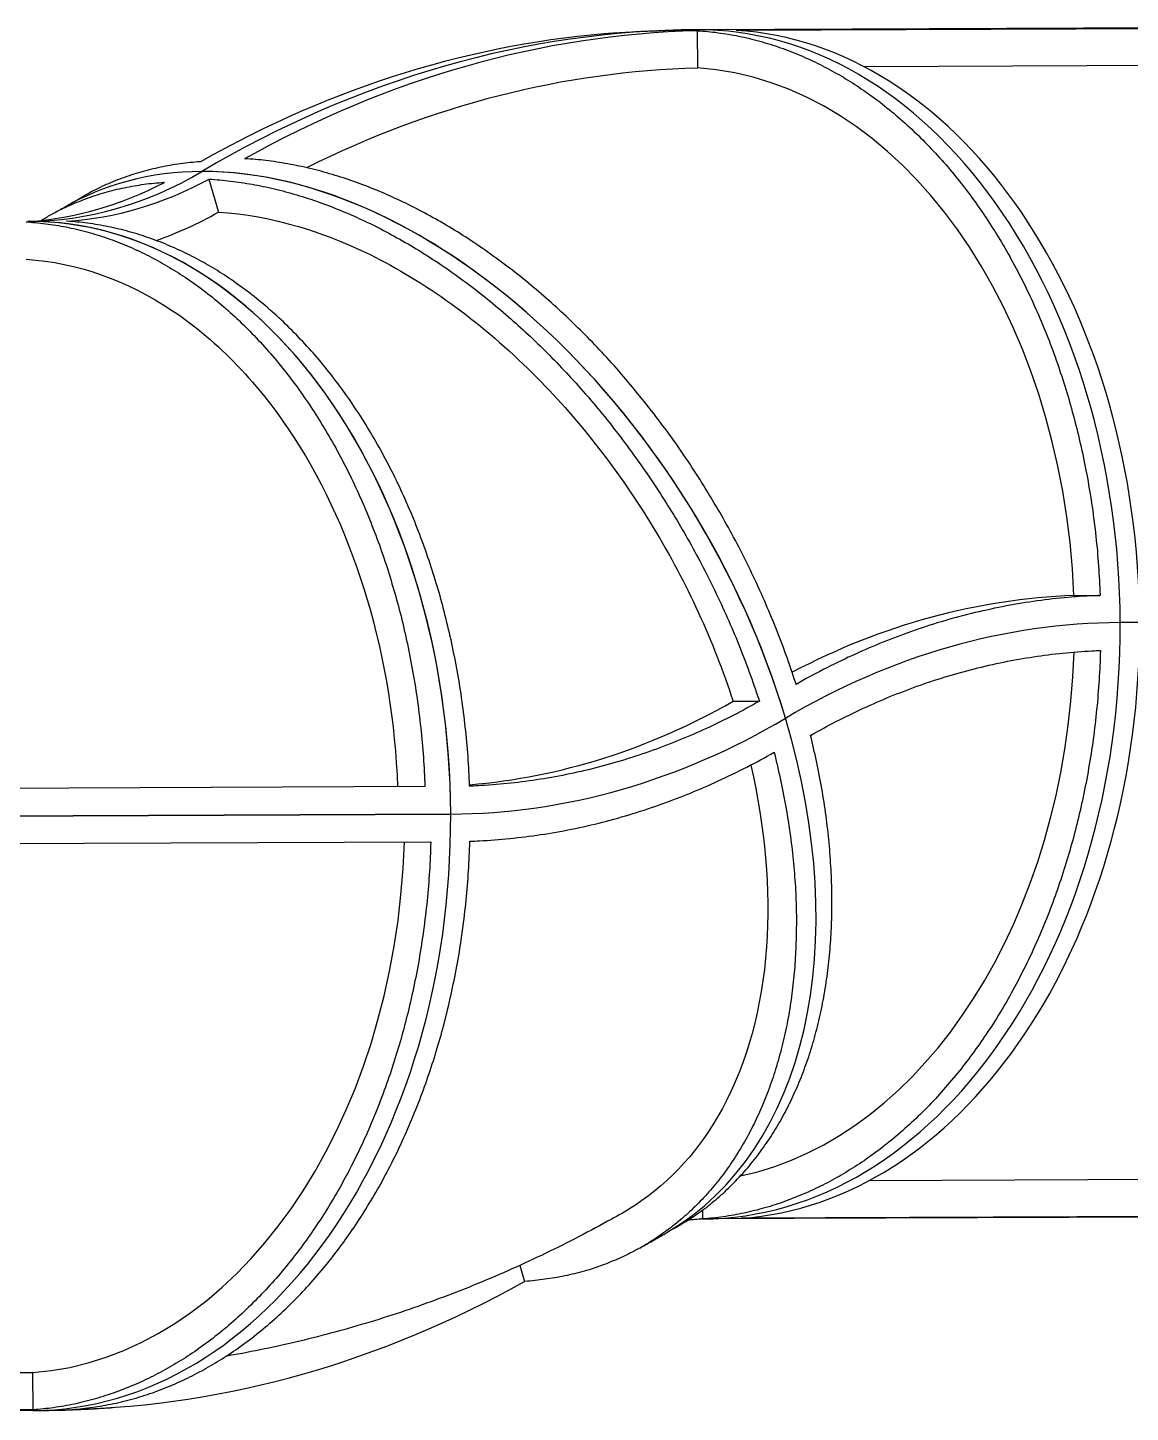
# Model space of a CAD drawing. Header units: millimetres. Extents: x -7616 to 421613, y 91067 to 341353.
# Drawn here: x 186193 to 186994, y 174991 to 175997 of the extents above; entities that cross this region are included whole.
import ezdxf

# ---------------------------------------------------------------- set-up
doc = ezdxf.new("R2010")
doc.units = ezdxf.units.MM
doc.header["$LTSCALE"] = 500
doc.header["$MEASUREMENT"] = 0
doc.linetypes.add('H0', pattern=[0.3, 0.2, -0.1])
doc.layers.add('e-plan', color=9, linetype='CONTINUOUS')

# ---------------------------------------------------------------- blocks, each defined once
blk = doc.blocks.new('A$C633402C3')
at = {"layer": 'e-plan'}
for p, q in [((113741.2, 84564), (113387.6, 84562.5)), ((113741.2, 84564), (113387.6, 84562.5)), ((113416, 84562.1), (113741.3, 84563.6)), ((113387.6, 84561.9), (113387.7, 84534.8)), ((113741.4, 84536.5), (113509.1, 84535.5)), ((113032.8, 84454), (113039.7, 84430)), ((113661.3, 84151.4), (113680.4, 84151.5)), ((114048.5, 84133.4), (113695, 84131.8)), ((114048.5, 84133.4), (113695, 84131.8)), ((113413.7, 84074.6), (113432.8, 84074.7)), ((113189.8, 84012.6), (112794.5, 84010.8)), ((113208.5, 83992.7), (112776.4, 83990.8)), ((112776.4, 83990.8), (113208.5, 83992.7)), ((112799.9, 83970.9), (113194, 83972.6)), ((113744.8, 83727.3), (113512.2, 83726.3)), ((113391.4, 83704.9), (113391.4, 83698.5)), ((113744.9, 83700), (113391.4, 83698.5)), ((113744.9, 83700), (113391.4, 83698.5)), ((113744.9, 83700.5), (113419.7, 83699.1)), ((113258.8, 83664.8), (113262.1, 83653.1)), ((112904.7, 83586.8), (112690.9, 83585.9)), ((112904.7, 83586.8), (112904.8, 83559.8)), ((112904.9, 83559.3), (112613, 83558)), ((112904.9, 83559.3), (112613, 83558))]:
    blk.add_line(p, q, dxfattribs=at)
for centre, major_axis, ratio, start_param, end_param in [((113379.3, 83230.4), (-5.9, 1331.5), 0.707107, 0.046363, 0.377678), ((113393.5, 83230.5), (5.9, -1332), 0.707107, 3.141593, 3.534292), ((113393.5, 83230.5), (5.9, -1332), 0.707107, 3.141593, 3.534292), ((113407.6, 83230.5), (-5.9, 1331.5), 0.707107, 0.015021, 0.373423), ((113389.5, 84130.5), (1.9, -432), 0.707107, 1.570796, 3.141593), ((113389.5, 84130.5), (1.9, -432), 0.707107, 1.570796, 3.141593), ((113403.6, 84130.5), (-1.9, 432), 0.707107, 4.758702, 6.236357), ((113407.5, 83250.5), (5.6, -1284.4), 0.707107, 3.157164, 3.476465), ((113375.4, 84130.2), (1.8, -405), 0.707107, 1.620199, 3.09219), ((112899.1, 84891.3), (-2.1, 468), 0.707107, 3.141593, 3.534292), ((112899.1, 84891.3), (-2.1, 468), 0.707107, 3.141593, 3.534292), ((113146.3, 84060.9), (220, -371.8), 0.653281, 2.776103, 3.141593), ((113146.3, 84060.9), (-220, 371.8), 0.653281, 5.917696, 6.283185), ((112913.2, 84891.4), (2.1, -468.5), 0.707107, 0.042706, 0.363185), ((113146.3, 84060.9), (220, -371.8), 0.653281, 1.205307, 2.776103), ((113146.3, 84060.9), (-220, 371.8), 0.653281, 4.346899, 5.917696), ((112884.9, 84891.2), (2.1, -468.5), 0.707107, 0.046363, 0.349993), ((112903, 83991.3), (-1.9, 432), 0.707107, 4.712389, 6.283185), ((112903, 83991.3), (1.9, -432), 0.707107, 1.570796, 3.141593), ((112913.3, 84871.4), (-2.1, 475.7), 0.707107, 3.379113, 3.520573), ((113679.4, 83251.7), (4, -900), 0.707107, 3.163817, 3.493133), ((113389.5, 84130.5), (1.9, -432), 0.707107, 0, 1.570796), ((113389.5, 84130.5), (1.9, -432), 0.707107, 0, 1.570796), ((113698.9, 83231.8), (4, -900), 0.707107, 3.141593, 3.534292), ((113698.9, 83231.8), (4, -900), 0.707107, 3.141593, 3.534292), ((113403.6, 84130.5), (1.9, -432), 0.707107, 0.046313, 1.523968), ((113375.4, 84130.2), (1.8, -405), 0.707107, 0.146871, 1.51878), ((113185.2, 84872.6), (-3.8, 860), 0.707107, 3.196248, 3.520573), ((113204.5, 84892.7), (-4, 900), 0.707107, 3.141593, 3.534292), ((113204.5, 84892.7), (-4, 900), 0.707107, 3.141593, 3.534292), ((113146.3, 84060.9), (220, -371.8), 0.653281, 0, 1.205307), ((113146.3, 84060.9), (-220, 371.8), 0.653281, 3.141593, 4.346899), ((112903, 83991.3), (-1.9, 432), 0.707107, 3.141593, 4.712389), ((112903, 83991.3), (1.9, -432), 0.707107, 0, 1.570796), ((112888.7, 83991.3), (-1.8, 405), 0.707107, 3.190995, 4.662986), ((113407.6, 83230.5), (-2.1, 468.5), 0.707107, 0.042706, 0.074896), ((112913.2, 84891.4), (5.9, -1331.5), 0.707107, 0.015021, 0.373423)]:
    blk.add_ellipse(centre, major_axis=major_axis, ratio=ratio, start_param=start_param, end_param=end_param, dxfattribs=at)
for points, knots in [([(113329.8, 84560.3), (113333.7, 84560.6), (113337.5, 84560.8), (113345.2, 84561.3), (113349.1, 84561.5), (113356.8, 84561.8), (113360.6, 84561.9), (113368.3, 84562.2), (113372.2, 84562.3), (113379.9, 84562.4), (113383.7, 84562.5), (113387.6, 84562.5)], [5.94855785, 5.94855785, 5.94855785, 5.94855785, 5.95783037, 5.95783037, 5.96710289, 5.96710289, 5.97637541, 5.97637541, 5.98564793, 5.98564793, 5.99492045, 5.99492045, 5.99492045, 5.99492045]), ([(113387.6, 84561.9), (113387.7, 84561.9), (113387.8, 84561.8), (113392.8, 84561.5), (113397.8, 84561.1), (113407.8, 84559.7), (113412.8, 84558.9), (113423, 84556.8), (113428, 84555.6), (113438.1, 84552.8), (113443.2, 84551.2), (113453.1, 84547.8), (113458, 84545.8), (113467.6, 84541.7), (113472.4, 84539.5), (113481.6, 84534.9), (113486.1, 84532.4), (113494.9, 84527.4), (113499.3, 84524.6), (113508.2, 84518.8), (113512.7, 84515.6), (113521.6, 84509), (113526, 84505.5), (113534.8, 84498.1), (113539.2, 84494.2), (113547.8, 84486.2), (113552, 84482), (113560.2, 84473.4), (113564.3, 84469), (113572.1, 84460), (113575.9, 84455.4), (113583.1, 84446.1), (113586.7, 84441.4), (113593.4, 84432), (113596.7, 84427.1), (113603.4, 84416.8), (113606.6, 84411.5), (113613.1, 84400.6), (113616.3, 84394.9), (113622.4, 84383.3), (113625.4, 84377.4), (113631.2, 84365.3), (113633.9, 84359.2), (113639.2, 84346.8), (113641.8, 84340.6), (113646.6, 84328), (113648.8, 84321.7), (113653, 84309.2), (113655, 84302.9), (113658.7, 84290.6), (113660.4, 84284.3), (113663.8, 84271.3), (113665.4, 84264.6), (113668.4, 84251), (113669.8, 84244), (113672.4, 84230), (113673.6, 84222.9), (113675.6, 84208.7), (113676.5, 84201.5), (113678.1, 84187.2), (113678.7, 84180.1), (113679.7, 84165.9), (113680.1, 84158.9), (113680.4, 84151.8), (113680.4, 84151.7), (113680.4, 84151.5)], [19.600922, 19.600922, 19.600922, 19.600922, 19.992056, 19.992056, 39.984112, 39.984112, 59.976168, 59.976168, 79.968224, 79.968224, 99.96028, 99.96028, 119.952336, 119.952336, 139.944393, 139.944393, 159.936449, 159.936449, 179.929657, 179.929657, 199.922865, 199.922865, 219.916072, 219.916072, 239.90928, 239.90928, 259.902488, 259.902488, 279.895696, 279.895696, 299.888904, 299.888904, 319.882112, 319.882112, 339.877344, 339.877344, 359.872577, 359.872577, 379.867809, 379.867809, 399.863041, 399.863041, 419.858274, 419.858274, 439.853506, 439.853506, 459.848738, 459.848738, 479.843971, 479.843971, 499.842497, 499.842497, 519.841023, 519.841023, 539.839549, 539.839549, 559.838075, 559.838075, 579.836601, 579.836601, 599.835127, 599.835127, 619.833653, 619.833653, 620.231169, 620.231169, 620.231169, 620.231169]), ([(113026.7, 84466.6), (113026.6, 84466.6), (113026.5, 84466.6), (113021.6, 84466.2), (113016.8, 84465.8), (113007.1, 84464.4), (113002.3, 84463.6), (112992.8, 84461.6), (112988, 84460.5), (112978.7, 84457.8), (112974.2, 84456.3), (112965.2, 84453), (112960.8, 84451.2), (112952.3, 84447.3), (112948.2, 84445.3), (112943.6, 84442.7), (112943, 84442.4), (112942.4, 84442)], [19.600922, 19.600922, 19.600922, 19.600922, 19.992056, 19.992056, 39.984112, 39.984112, 59.976168, 59.976168, 79.968224, 79.968224, 99.96028, 99.96028, 119.952336, 119.952336, 139.944393, 139.944393, 143.117859, 143.117859, 143.117859, 143.117859]), ([(113459.4, 84086.9), (113459.3, 84087.5), (113459.1, 84088), (113456.8, 84095), (113454.6, 84101.5), (113449.9, 84114.7), (113447.4, 84121.3), (113442.1, 84134.6), (113439.3, 84141.2), (113433.5, 84154.4), (113430.5, 84161), (113424.3, 84174), (113421.1, 84180.4), (113414.5, 84193.1), (113411.1, 84199.3), (113404.4, 84211.4), (113400.9, 84217.2), (113394, 84228.7), (113390.4, 84234.4), (113382.9, 84246.1), (113379, 84251.9), (113371, 84263.5), (113366.8, 84269.4), (113358.2, 84280.8), (113353.9, 84286.5), (113344.9, 84297.7), (113340.4, 84303.2), (113331.2, 84314), (113326.6, 84319.2), (113317.3, 84329.4), (113312.6, 84334.3), (113303.3, 84343.8), (113298.6, 84348.4), (113289.4, 84357.1), (113284.7, 84361.4), (113275, 84370), (113270, 84374.3), (113259.8, 84382.7), (113254.6, 84386.8), (113244.1, 84394.8), (113238.8, 84398.6), (113228.1, 84406.1), (113222.7, 84409.7), (113212, 84416.5), (113206.6, 84419.8), (113196, 84425.9), (113190.7, 84428.8), (113180.2, 84434.3), (113175.1, 84436.8), (113165, 84441.5), (113159.9, 84443.8), (113149.4, 84448.1), (113144.1, 84450.1), (113133.3, 84454), (113127.9, 84455.7), (113117.1, 84459), (113111.6, 84460.4), (113100.8, 84463), (113095.4, 84464.1), (113084.7, 84466.1), (113079.4, 84466.8), (113069.1, 84468.1), (113064, 84468.5), (113058.9, 84468.8), (113058.8, 84468.8), (113058.7, 84468.8)], [1937.634468, 1937.634468, 1937.634468, 1937.634468, 1939.366083, 1939.366083, 1959.359835, 1959.359835, 1979.353587, 1979.353587, 1999.347339, 1999.347339, 2019.341091, 2019.341091, 2039.334842, 2039.334842, 2059.328594, 2059.328594, 2079.322346, 2079.322346, 2099.315647, 2099.315647, 2119.308948, 2119.308948, 2139.30225, 2139.30225, 2159.295551, 2159.295551, 2179.288852, 2179.288852, 2199.282153, 2199.282153, 2219.275454, 2219.275454, 2239.268755, 2239.268755, 2259.26178, 2259.26178, 2279.254804, 2279.254804, 2299.247828, 2299.247828, 2319.240852, 2319.240852, 2339.233876, 2339.233876, 2359.2269, 2359.2269, 2379.219924, 2379.219924, 2399.212949, 2399.212949, 2419.205815, 2419.205815, 2439.198681, 2439.198681, 2459.191548, 2459.191548, 2479.184414, 2479.184414, 2499.177281, 2499.177281, 2519.170147, 2519.170147, 2539.163014, 2539.163014, 2539.554949, 2539.554949, 2539.554949, 2539.554949]), ([(113032.8, 84454), (113032.9, 84454), (113033, 84454), (113038.1, 84453.7), (113043.2, 84453.2), (113053.6, 84452), (113058.9, 84451.2), (113069.5, 84449.3), (113074.9, 84448.2), (113085.8, 84445.6), (113091.2, 84444.2), (113102.1, 84440.9), (113107.5, 84439.2), (113118.2, 84435.3), (113123.5, 84433.3), (113134, 84429), (113139.2, 84426.7), (113149.2, 84422), (113154.4, 84419.5), (113164.8, 84414), (113170.1, 84411.1), (113180.8, 84405), (113186.1, 84401.7), (113196.9, 84394.9), (113202.3, 84391.3), (113213, 84383.8), (113218.3, 84379.9), (113228.8, 84372), (113233.9, 84367.9), (113244.1, 84359.5), (113249.1, 84355.2), (113258.8, 84346.6), (113263.6, 84342.3), (113272.8, 84333.5), (113277.4, 84329), (113286.7, 84319.5), (113291.4, 84314.6), (113300.7, 84304.4), (113305.4, 84299.1), (113314.6, 84288.4), (113319.1, 84282.9), (113328, 84271.7), (113332.4, 84266), (113340.9, 84254.5), (113345.1, 84248.7), (113353.2, 84237.1), (113357.1, 84231.2), (113364.6, 84219.6), (113368.2, 84213.8), (113375.1, 84202.4), (113378.5, 84196.5), (113385.3, 84184.4), (113388.6, 84178.2), (113395.2, 84165.6), (113398.4, 84159.2), (113404.6, 84146.2), (113407.6, 84139.6), (113413.4, 84126.4), (113416.2, 84119.8), (113421.5, 84106.5), (113424, 84099.9), (113428.6, 84087), (113430.8, 84080.8), (113432.8, 84074.7)], [1299.178871, 1299.178871, 1299.178871, 1299.178871, 1299.570367, 1299.570367, 1319.562793, 1319.562793, 1339.555219, 1339.555219, 1359.547646, 1359.547646, 1379.540072, 1379.540072, 1399.532498, 1399.532498, 1419.524925, 1419.524925, 1439.517351, 1439.517351, 1459.510962, 1459.510962, 1479.504572, 1479.504572, 1499.498183, 1499.498183, 1519.491793, 1519.491793, 1539.485404, 1539.485404, 1559.479014, 1559.479014, 1579.472624, 1579.472624, 1599.466235, 1599.466235, 1619.46043, 1619.46043, 1639.454626, 1639.454626, 1659.448821, 1659.448821, 1679.443017, 1679.443017, 1699.437212, 1699.437212, 1719.431407, 1719.431407, 1739.425603, 1739.425603, 1759.419798, 1759.419798, 1779.413865, 1779.413865, 1799.407931, 1799.407931, 1819.401998, 1819.401998, 1839.396065, 1839.396065, 1859.390131, 1859.390131, 1879.384198, 1879.384198, 1898.445264, 1898.445264, 1898.445264, 1898.445264]), ([(112911.1, 84424.1), (112913.4, 84425.5), (112915.7, 84426.9), (112922, 84430.4), (112926.1, 84432.4), (112934.6, 84436.3), (112939, 84438.1), (112947.9, 84441.4), (112952.5, 84442.9), (112961.8, 84445.6), (112966.5, 84446.8), (112976.1, 84448.7), (112980.9, 84449.6), (112990.5, 84450.9), (112995.4, 84451.3), (113000.3, 84451.7), (113000.4, 84451.7), (113000.5, 84451.7)], [1127.88364, 1127.88364, 1127.88364, 1127.88364, 1139.821779, 1139.821779, 1159.810617, 1159.810617, 1179.799456, 1179.799456, 1199.788294, 1199.788294, 1219.777133, 1219.777133, 1239.765971, 1239.765971, 1259.75481, 1259.75481, 1260.142728, 1260.142728, 1260.142728, 1260.142728]), ([(112926.3, 84432.7), (112925.9, 84432.5), (112925.6, 84432.3), (112924.9, 84431.9), (112924.6, 84431.7), (112923.9, 84431.3), (112923.6, 84431.1), (112922.9, 84430.8), (112922.6, 84430.6), (112922, 84430.3), (112921.7, 84430.1), (112921.4, 84430)], [2.46062872, 2.46062872, 2.46062872, 2.46062872, 2.46876778, 2.46876778, 2.47690684, 2.47690684, 2.4850459, 2.4850459, 2.49318497, 2.49318497, 2.50132403, 2.50132403, 2.50132403, 2.50132403]), ([(112926.3, 84432.7), (112927.3, 84433.3), (112928.4, 84433.9), (112930.6, 84435.2), (112931.6, 84435.8), (112933.8, 84437.1), (112934.8, 84437.7), (112937, 84438.9), (112938.1, 84439.6), (112940.2, 84440.8), (112941.3, 84441.4), (112942.4, 84442)], [5.60222137, 5.60222137, 5.60222137, 5.60222137, 5.60528579, 5.60528579, 5.60835021, 5.60835021, 5.61141463, 5.61141463, 5.61447904, 5.61447904, 5.61754346, 5.61754346, 5.61754346, 5.61754346]), ([(112900, 84422.9), (112900.4, 84422.9), (112900.8, 84422.9), (112906.1, 84422.5), (112911, 84422), (112920.9, 84420.7), (112925.9, 84419.9), (112935.8, 84417.8), (112940.9, 84416.6), (112950.8, 84413.8), (112955.8, 84412.2), (112965.6, 84408.7), (112970.4, 84406.8), (112979.9, 84402.7), (112984.6, 84400.5), (112993.7, 84395.9), (112998.1, 84393.4), (113006.8, 84388.3), (113011.1, 84385.6), (113019.9, 84379.7), (113024.3, 84376.6), (113033.1, 84370), (113037.5, 84366.4), (113046.2, 84359.1), (113050.5, 84355.2), (113058.9, 84347.2), (113063.1, 84343), (113071.2, 84334.4), (113075.2, 84330), (113082.9, 84321), (113086.6, 84316.4), (113093.8, 84307.1), (113097.3, 84302.4), (113103.9, 84293), (113107.2, 84288), (113113.8, 84277.8), (113117, 84272.5), (113123.4, 84261.5), (113126.5, 84255.9), (113132.6, 84244.3), (113135.5, 84238.4), (113141.2, 84226.3), (113143.9, 84220.2), (113149.2, 84207.8), (113151.6, 84201.5), (113156.4, 84189), (113158.6, 84182.7), (113162.8, 84170.2), (113164.7, 84163.9), (113168.3, 84151.6), (113170.1, 84145.3), (113173.4, 84132.3), (113175, 84125.6), (113177.9, 84112), (113179.3, 84105.1), (113181.8, 84091), (113183, 84084), (113185, 84069.7), (113185.9, 84062.6), (113187.5, 84048.2), (113188.1, 84041.1), (113189.1, 84026.9), (113189.5, 84019.9), (113189.8, 84012.9), (113189.8, 84012.7), (113189.8, 84012.6)], [1937.634468, 1937.634468, 1937.634468, 1937.634468, 1939.366083, 1939.366083, 1959.359835, 1959.359835, 1979.353587, 1979.353587, 1999.347339, 1999.347339, 2019.341091, 2019.341091, 2039.334842, 2039.334842, 2059.328594, 2059.328594, 2079.322346, 2079.322346, 2099.315647, 2099.315647, 2119.308948, 2119.308948, 2139.30225, 2139.30225, 2159.295551, 2159.295551, 2179.288852, 2179.288852, 2199.282153, 2199.282153, 2219.275454, 2219.275454, 2239.268755, 2239.268755, 2259.26178, 2259.26178, 2279.254804, 2279.254804, 2299.247828, 2299.247828, 2319.240852, 2319.240852, 2339.233876, 2339.233876, 2359.2269, 2359.2269, 2379.219924, 2379.219924, 2399.212949, 2399.212949, 2419.205815, 2419.205815, 2439.198681, 2439.198681, 2459.191548, 2459.191548, 2479.184414, 2479.184414, 2499.177281, 2499.177281, 2519.170147, 2519.170147, 2539.163014, 2539.163014, 2539.554949, 2539.554949, 2539.554949, 2539.554949]), ([(112902.3, 84423.4), (112902.3, 84423.4), (112902.2, 84423.3), (112902, 84423.3), (112901.9, 84423.3), (112901.8, 84423.3), (112901.7, 84423.3), (112901.5, 84423.3), (112901.4, 84423.3), (112901.3, 84423.3), (112901.2, 84423.3), (112901.1, 84423.3)], [2.8069652, 2.8069652, 2.8069652, 2.8069652, 2.81623772, 2.81623772, 2.82551024, 2.82551024, 2.83478276, 2.83478276, 2.84405528, 2.84405528, 2.8533278, 2.8533278, 2.8533278, 2.8533278]), ([(113222.2, 84012.9), (113222.2, 84013.1), (113222.2, 84013.2), (113221.9, 84020.3), (113221.6, 84027.3), (113220.5, 84041.5), (113219.9, 84048.6), (113218.3, 84062.9), (113217.4, 84070.1), (113215.4, 84084.4), (113214.2, 84091.4), (113211.6, 84105.5), (113210.2, 84112.4), (113207.2, 84126), (113205.6, 84132.7), (113202.3, 84145.7), (113200.5, 84152.1), (113196.8, 84164.4), (113194.9, 84170.6), (113190.6, 84183.1), (113188.4, 84189.4), (113183.6, 84202), (113181.1, 84208.3), (113175.7, 84220.7), (113173, 84226.8), (113167.2, 84238.9), (113164.2, 84244.8), (113158.1, 84256.4), (113154.9, 84262), (113148.4, 84273), (113145.2, 84278.3), (113138.5, 84288.5), (113135.2, 84293.5), (113128.5, 84302.9), (113124.9, 84307.6), (113117.7, 84316.9), (113113.9, 84321.5), (113106.1, 84330.5), (113102, 84334.9), (113093.8, 84343.5), (113089.6, 84347.7), (113081, 84355.7), (113076.6, 84359.6), (113067.8, 84367), (113063.4, 84370.5), (113054.4, 84377.2), (113050, 84380.3), (113041.1, 84386.2), (113036.7, 84388.9), (113027.9, 84394), (113023.4, 84396.4), (113014.2, 84401.1), (113009.4, 84403.3), (112999.8, 84407.4), (112994.9, 84409.3), (112985, 84412.8), (112979.9, 84414.4), (112969.8, 84417.2), (112964.8, 84418.4), (112954.7, 84420.4), (112949.6, 84421.3), (112939.6, 84422.6), (112934.6, 84423.1), (112929.6, 84423.4), (112929.5, 84423.4), (112929.4, 84423.4)], [659.433236, 659.433236, 659.433236, 659.433236, 659.833006, 659.833006, 679.833833, 679.833833, 699.834661, 699.834661, 719.835488, 719.835488, 739.836316, 739.836316, 759.837143, 759.837143, 779.83797, 779.83797, 799.838798, 799.838798, 819.840569, 819.840569, 839.842341, 839.842341, 859.844113, 859.844113, 879.845884, 879.845884, 899.847656, 899.847656, 919.849428, 919.849428, 939.851199, 939.851199, 959.852971, 959.852971, 979.850467, 979.850467, 999.847963, 999.847963, 1019.845459, 1019.845459, 1039.842956, 1039.842956, 1059.840452, 1059.840452, 1079.837948, 1079.837948, 1099.835444, 1099.835444, 1119.832941, 1119.832941, 1139.821779, 1139.821779, 1159.810617, 1159.810617, 1179.799456, 1179.799456, 1199.788294, 1199.788294, 1219.777133, 1219.777133, 1239.765971, 1239.765971, 1259.75481, 1259.75481, 1260.142728, 1260.142728, 1260.142728, 1260.142728]), ([(113039.7, 84430), (113077.6, 84427.7), (113117.6, 84416), (113197, 84374.7), (113235.7, 84345.6), (113302.9, 84277.7), (113331.4, 84240.9), (113380, 84160.8), (113399.6, 84118), (113413.7, 84074.6)], [0, 0, 0, 0, 158.280577, 158.280577, 316.435729, 316.435729, 457.038505, 457.038505, 597.721347, 597.721347, 597.721347, 597.721347]), ([(112900.1, 84395.8), (112936.9, 84393.4), (112972.9, 84380.7), (113039.7, 84336.1), (113069.7, 84304.8), (113117, 84231.6), (113135, 84191.8), (113160.6, 84105.4), (113168.1, 84059.3), (113169.9, 84012.5)], [0, 0, 0, 0, 158.176485, 158.176485, 316.376998, 316.376998, 457.078153, 457.078153, 597.79081, 597.79081, 597.79081, 597.79081]), ([(113680.4, 84151.5), (113678.1, 84151.4), (113675.7, 84151.3), (113666.1, 84150.9), (113658.8, 84150.3), (113644, 84148.8), (113636.5, 84147.9), (113621.5, 84145.6), (113614, 84144.3), (113599, 84141.2), (113591.5, 84139.5), (113576.6, 84135.8), (113569.3, 84133.7), (113554.8, 84129.3), (113547.6, 84126.9), (113533.7, 84121.9), (113526.8, 84119.2), (113513.5, 84113.8), (113506.8, 84110.9), (113493.1, 84104.6), (113486.2, 84101.2), (113472.6, 84094.2), (113466, 84090.7), (113459.4, 84086.9)], [2681.442049, 2681.442049, 2681.442049, 2681.442049, 2691.128265, 2691.128265, 2720.516374, 2720.516374, 2749.904482, 2749.904482, 2779.292591, 2779.292591, 2808.6807, 2808.6807, 2838.068808, 2838.068808, 2867.456917, 2867.456917, 2896.845025, 2896.845025, 2926.186519, 2926.186519, 2955.528013, 2955.528013, 2983.262937, 2983.262937, 2983.262937, 2983.262937]), ([(113680.6, 84111.5), (113680.6, 84111.4), (113680.6, 84111.3), (113680.4, 84104.2), (113680.1, 84097.2), (113679.1, 84083), (113678.6, 84075.8), (113677.1, 84061.5), (113676.3, 84054.3), (113674.4, 84040.1), (113673.3, 84033), (113670.8, 84018.9), (113669.5, 84012), (113666.6, 83998.3), (113665.1, 83991.6), (113661.8, 83978.6), (113660.1, 83972.2), (113656.5, 83959.9), (113654.6, 83953.6), (113650.5, 83941.1), (113648.3, 83934.7), (113643.6, 83922.1), (113641.1, 83915.9), (113635.9, 83903.4), (113633.2, 83897.3), (113627.6, 83885.1), (113624.6, 83879.2), (113618.6, 83867.5), (113615.5, 83861.9), (113609.1, 83850.8), (113605.9, 83845.5), (113599.3, 83835.2), (113596, 83830.3), (113589.4, 83820.8), (113585.9, 83816.1), (113578.7, 83806.7), (113574.9, 83802.1), (113567.2, 83793), (113563.2, 83788.5), (113555.1, 83779.8), (113550.9, 83775.6), (113542.4, 83767.5), (113538, 83763.6), (113529.3, 83756.2), (113524.9, 83752.6), (113516, 83745.9), (113511.6, 83742.7), (113502.7, 83736.7), (113498.3, 83734), (113489.6, 83728.8), (113485.2, 83726.3), (113476, 83721.6), (113471.2, 83719.4), (113461.6, 83715.2), (113456.7, 83713.2), (113446.8, 83709.6), (113441.8, 83708), (113431.8, 83705.1), (113426.7, 83703.9), (113416.6, 83701.7), (113411.6, 83700.8), (113401.5, 83699.4), (113396.6, 83698.9), (113391.6, 83698.5), (113391.5, 83698.5), (113391.4, 83698.5)], [659.433236, 659.433236, 659.433236, 659.433236, 659.833006, 659.833006, 679.833833, 679.833833, 699.834661, 699.834661, 719.835488, 719.835488, 739.836316, 739.836316, 759.837143, 759.837143, 779.83797, 779.83797, 799.838798, 799.838798, 819.840569, 819.840569, 839.842341, 839.842341, 859.844113, 859.844113, 879.845884, 879.845884, 899.847656, 899.847656, 919.849428, 919.849428, 939.851199, 939.851199, 959.852971, 959.852971, 979.850467, 979.850467, 999.847963, 999.847963, 1019.845459, 1019.845459, 1039.842956, 1039.842956, 1059.840452, 1059.840452, 1079.837948, 1079.837948, 1099.835444, 1099.835444, 1119.832941, 1119.832941, 1139.821779, 1139.821779, 1159.810617, 1159.810617, 1179.799456, 1179.799456, 1199.788294, 1199.788294, 1219.777133, 1219.777133, 1239.765971, 1239.765971, 1259.75481, 1259.75481, 1260.142728, 1260.142728, 1260.142728, 1260.142728]), ([(113470, 84049.8), (113476.1, 84053.3), (113482.3, 84056.7), (113495.1, 84063.3), (113501.7, 84066.5), (113514.9, 84072.6), (113521.3, 84075.4), (113534.1, 84080.6), (113540.6, 84083.1), (113554, 84087.9), (113560.9, 84090.2), (113574.7, 84094.4), (113581.8, 84096.4), (113596, 84100), (113603.2, 84101.7), (113617.6, 84104.6), (113624.8, 84105.9), (113639.1, 84108), (113646.3, 84108.9), (113660.5, 84110.4), (113667.5, 84110.9), (113676.5, 84111.4), (113678.5, 84111.5), (113680.6, 84111.5)], [2236.218017, 2236.218017, 2236.218017, 2236.218017, 2262.137674, 2262.137674, 2290.233966, 2290.233966, 2318.330258, 2318.330258, 2346.473322, 2346.473322, 2374.616386, 2374.616386, 2402.75945, 2402.75945, 2430.902515, 2430.902515, 2459.045579, 2459.045579, 2487.188643, 2487.188643, 2515.331707, 2515.331707, 2523.784719, 2523.784719, 2523.784719, 2523.784719]), ([(113432.8, 84074.7), (113426.6, 84071.2), (113420.4, 84067.8), (113407.6, 84061.2), (113401, 84058), (113387.9, 84051.9), (113381.4, 84049.1), (113368.7, 84043.9), (113362.2, 84041.4), (113348.8, 84036.6), (113341.9, 84034.3), (113328, 84030), (113321, 84028.1), (113306.8, 84024.4), (113299.6, 84022.8), (113285.2, 84019.9), (113278, 84018.6), (113263.7, 84016.4), (113256.5, 84015.5), (113242.3, 84014.1), (113235.3, 84013.6), (113226.3, 84013.1), (113224.3, 84013), (113222.2, 84012.9)], [2236.218017, 2236.218017, 2236.218017, 2236.218017, 2262.137674, 2262.137674, 2290.233966, 2290.233966, 2318.330258, 2318.330258, 2346.473322, 2346.473322, 2374.616386, 2374.616386, 2402.75945, 2402.75945, 2430.902515, 2430.902515, 2459.045579, 2459.045579, 2487.188643, 2487.188643, 2515.331707, 2515.331707, 2523.784719, 2523.784719, 2523.784719, 2523.784719]), ([(113369.8, 83691.1), (113370.1, 83691.3), (113370.3, 83691.4), (113374.6, 83693.8), (113378.5, 83696.1), (113385.8, 83700.9), (113389.5, 83703.4), (113396.8, 83708.9), (113400.4, 83711.9), (113407.5, 83718.1), (113411, 83721.4), (113417.8, 83728.4), (113421.1, 83732), (113427.5, 83739.5), (113430.6, 83743.4), (113436.5, 83751.5), (113439.4, 83755.6), (113444.7, 83764), (113447.3, 83768.3), (113452, 83777), (113454.3, 83781.4), (113458.4, 83790.2), (113460.5, 83794.8), (113464.3, 83804.3), (113466.2, 83809.3), (113469.7, 83819.5), (113471.3, 83824.8), (113474.3, 83835.6), (113475.7, 83841.1), (113478.2, 83852.3), (113479.3, 83858), (113481.3, 83869.6), (113482.1, 83875.4), (113483.5, 83887.1), (113484, 83893), (113484.9, 83904.6), (113485.2, 83910.4), (113485.5, 83921.9), (113485.6, 83927.8), (113485.4, 83939.9), (113485.2, 83946.1), (113484.5, 83958.8), (113484.1, 83965.2), (113482.8, 83978.2), (113482.1, 83984.8), (113480.3, 83998), (113479.3, 84004.7), (113476.9, 84018), (113475.7, 84024.6), (113472.9, 84037.5), (113471.5, 84043.7), (113470, 84049.8)], [1418.101489, 1418.101489, 1418.101489, 1418.101489, 1419.524925, 1419.524925, 1439.517351, 1439.517351, 1459.510962, 1459.510962, 1479.504572, 1479.504572, 1499.498183, 1499.498183, 1519.491793, 1519.491793, 1539.485404, 1539.485404, 1559.479014, 1559.479014, 1579.472624, 1579.472624, 1599.466235, 1599.466235, 1619.46043, 1619.46043, 1639.454626, 1639.454626, 1659.448821, 1659.448821, 1679.443017, 1679.443017, 1699.437212, 1699.437212, 1719.431407, 1719.431407, 1739.425603, 1739.425603, 1759.419798, 1759.419798, 1779.413865, 1779.413865, 1799.407931, 1799.407931, 1819.401998, 1819.401998, 1839.396065, 1839.396065, 1859.390131, 1859.390131, 1879.384198, 1879.384198, 1898.445264, 1898.445264, 1898.445264, 1898.445264]), ([(113222.4, 83972.9), (113224.7, 83973), (113227.1, 83973.1), (113236.7, 83973.6), (113244, 83974.2), (113258.8, 83975.7), (113266.3, 83976.6), (113281.3, 83978.9), (113288.8, 83980.2), (113303.9, 83983.2), (113311.4, 83984.9), (113326.2, 83988.7), (113333.6, 83990.8), (113348.1, 83995.2), (113355.2, 83997.6), (113369.2, 84002.6), (113376, 84005.2), (113389.3, 84010.7), (113396.1, 84013.6), (113409.8, 84019.9), (113416.7, 84023.3), (113430.3, 84030.2), (113436.9, 84033.8), (113443.5, 84037.6)], [2681.442049, 2681.442049, 2681.442049, 2681.442049, 2691.128265, 2691.128265, 2720.516374, 2720.516374, 2749.904482, 2749.904482, 2779.292591, 2779.292591, 2808.6807, 2808.6807, 2838.068808, 2838.068808, 2867.456917, 2867.456917, 2896.845025, 2896.845025, 2926.186519, 2926.186519, 2955.528013, 2955.528013, 2983.262937, 2983.262937, 2983.262937, 2983.262937]), ([(113443.5, 84037.6), (113443.6, 84037), (113443.8, 84036.4), (113445.5, 84029.5), (113447, 84022.9), (113449.8, 84009.8), (113451.1, 84003.2), (113453.4, 83989.9), (113454.4, 83983.2), (113456.2, 83970), (113457, 83963.4), (113458.2, 83950.4), (113458.7, 83943.9), (113459.4, 83931.3), (113459.6, 83925.1), (113459.7, 83913), (113459.6, 83907), (113459.3, 83895.6), (113459, 83889.8), (113458.2, 83878.1), (113457.6, 83872.3), (113456.2, 83860.6), (113455.4, 83854.8), (113453.5, 83843.2), (113452.3, 83837.5), (113449.8, 83826.3), (113448.5, 83820.8), (113445.4, 83810), (113443.8, 83804.7), (113440.3, 83794.5), (113438.5, 83789.5), (113434.6, 83780), (113432.6, 83775.4), (113428.4, 83766.6), (113426.2, 83762.2), (113421.4, 83753.5), (113418.9, 83749.2), (113413.5, 83740.8), (113410.7, 83736.6), (113404.8, 83728.6), (113401.7, 83724.7), (113395.3, 83717.2), (113392, 83713.5), (113385.2, 83706.6), (113381.7, 83703.3), (113374.6, 83697.1), (113370.9, 83694.1), (113363.6, 83688.6), (113360, 83686), (113352.6, 83681.3), (113348.8, 83679), (113340.8, 83674.6), (113336.7, 83672.5), (113328.1, 83668.6), (113323.7, 83666.8), (113314.8, 83663.4), (113310.2, 83661.9), (113300.8, 83659.3), (113296.1, 83658.1), (113286.6, 83656.1), (113281.7, 83655.3), (113272.1, 83654), (113267.2, 83653.5), (113262.3, 83653.1), (113262.2, 83653.1), (113262.1, 83653.1)], [1937.634468, 1937.634468, 1937.634468, 1937.634468, 1939.366083, 1939.366083, 1959.359835, 1959.359835, 1979.353587, 1979.353587, 1999.347339, 1999.347339, 2019.341091, 2019.341091, 2039.334842, 2039.334842, 2059.328594, 2059.328594, 2079.322346, 2079.322346, 2099.315647, 2099.315647, 2119.308948, 2119.308948, 2139.30225, 2139.30225, 2159.295551, 2159.295551, 2179.288852, 2179.288852, 2199.282153, 2199.282153, 2219.275454, 2219.275454, 2239.268755, 2239.268755, 2259.26178, 2259.26178, 2279.254804, 2279.254804, 2299.247828, 2299.247828, 2319.240852, 2319.240852, 2339.233876, 2339.233876, 2359.2269, 2359.2269, 2379.219924, 2379.219924, 2399.212949, 2399.212949, 2419.205815, 2419.205815, 2439.198681, 2439.198681, 2459.191548, 2459.191548, 2479.184414, 2479.184414, 2499.177281, 2499.177281, 2519.170147, 2519.170147, 2539.163014, 2539.163014, 2539.554949, 2539.554949, 2539.554949, 2539.554949]), ([(113426.5, 84028.3), (113437, 83982.6), (113440.9, 83937.9), (113434.8, 83851.9), (113423.9, 83812), (113389.9, 83749.3), (113368.5, 83725.5), (113339.6, 83706.6), (113336.5, 83704.7), (113333.3, 83702.8)], [9.902938, 9.902938, 9.902938, 9.902938, 158.176485, 158.176485, 316.376998, 316.376998, 457.078153, 457.078153, 473.93388, 473.93388, 473.93388, 473.93388]), ([(113194, 83972.6), (113194, 83972.5), (113194, 83972.3), (113193.8, 83965.3), (113193.5, 83958.2), (113192.6, 83944.1), (113192, 83936.9), (113190.6, 83922.6), (113189.7, 83915.4), (113187.8, 83901.2), (113186.7, 83894.1), (113184.2, 83880), (113182.9, 83873.1), (113180, 83859.5), (113178.5, 83852.8), (113175.2, 83839.7), (113173.5, 83833.4), (113169.9, 83821), (113168, 83814.8), (113163.9, 83802.2), (113161.7, 83795.9), (113157, 83783.3), (113154.6, 83777), (113149.4, 83764.6), (113146.7, 83758.4), (113141, 83746.3), (113138.1, 83740.4), (113132, 83728.7), (113128.9, 83723.1), (113122.5, 83712), (113119.3, 83706.7), (113112.7, 83696.4), (113109.4, 83691.5), (113102.8, 83682), (113099.3, 83677.3), (113092.1, 83667.9), (113088.4, 83663.3), (113080.7, 83654.2), (113076.7, 83649.8), (113068.5, 83641.1), (113064.3, 83636.9), (113055.8, 83628.8), (113051.5, 83624.9), (113042.7, 83617.4), (113038.3, 83613.8), (113029.4, 83607.1), (113025, 83603.9), (113016.2, 83598), (113011.8, 83595.2), (113003.1, 83590.1), (112998.6, 83587.6), (112989.4, 83582.9), (112984.7, 83580.6), (112975, 83576.4), (112970.2, 83574.5), (112960.2, 83570.9), (112955.2, 83569.3), (112945.2, 83566.4), (112940.1, 83565.1), (112930, 83563), (112924.9, 83562.1), (112914.9, 83560.7), (112910, 83560.2), (112905, 83559.8), (112904.9, 83559.8), (112904.8, 83559.8)], [19.600922, 19.600922, 19.600922, 19.600922, 19.992056, 19.992056, 39.984112, 39.984112, 59.976168, 59.976168, 79.968224, 79.968224, 99.96028, 99.96028, 119.952336, 119.952336, 139.944393, 139.944393, 159.936449, 159.936449, 179.929657, 179.929657, 199.922865, 199.922865, 219.916072, 219.916072, 239.90928, 239.90928, 259.902488, 259.902488, 279.895696, 279.895696, 299.888904, 299.888904, 319.882112, 319.882112, 339.877344, 339.877344, 359.872577, 359.872577, 379.867809, 379.867809, 399.863041, 399.863041, 419.858274, 419.858274, 439.853506, 439.853506, 459.848738, 459.848738, 479.843971, 479.843971, 499.842497, 499.842497, 519.841023, 519.841023, 539.839549, 539.839549, 559.838075, 559.838075, 579.836601, 579.836601, 599.835127, 599.835127, 619.833653, 619.833653, 620.231169, 620.231169, 620.231169, 620.231169]), ([(112933.2, 83560.1), (112933.3, 83560.1), (112933.4, 83560.1), (112938.4, 83560.4), (112943.4, 83561), (112953.4, 83562.4), (112958.4, 83563.3), (112968.5, 83565.4), (112973.6, 83566.7), (112983.7, 83569.5), (112988.7, 83571.2), (112998.6, 83574.7), (113003.5, 83576.7), (113013.1, 83580.9), (113017.8, 83583.1), (113027, 83587.9), (113031.5, 83590.4), (113040.2, 83595.5), (113044.6, 83598.3), (113053.4, 83604.2), (113057.8, 83607.4), (113066.7, 83614.1), (113071.1, 83617.7), (113079.9, 83625.1), (113084.2, 83629), (113092.7, 83637.1), (113096.9, 83641.4), (113105.1, 83650), (113109, 83654.5), (113116.8, 83663.6), (113120.5, 83668.2), (113127.7, 83677.6), (113131.2, 83682.3), (113137.8, 83691.7), (113141.1, 83696.7), (113147.7, 83707), (113150.9, 83712.3), (113157.3, 83723.3), (113160.4, 83729), (113166.4, 83740.6), (113169.4, 83746.6), (113175, 83758.7), (113177.8, 83764.9), (113182.9, 83777.3), (113185.4, 83783.6), (113190.1, 83796.2), (113192.3, 83802.5), (113196.4, 83815.1), (113198.3, 83821.3), (113201.9, 83833.6), (113203.6, 83840), (113206.9, 83853.1), (113208.4, 83859.8), (113211.3, 83873.4), (113212.6, 83880.3), (113215.1, 83894.4), (113216.2, 83901.5), (113218.1, 83915.8), (113219, 83922.9), (113220.4, 83937.2), (113221, 83944.4), (113221.9, 83958.6), (113222.2, 83965.6), (113222.4, 83972.7), (113222.4, 83972.8), (113222.4, 83972.9)], [19.600922, 19.600922, 19.600922, 19.600922, 19.992056, 19.992056, 39.984112, 39.984112, 59.976168, 59.976168, 79.968224, 79.968224, 99.96028, 99.96028, 119.952336, 119.952336, 139.944393, 139.944393, 159.936449, 159.936449, 179.929657, 179.929657, 199.922865, 199.922865, 219.916072, 219.916072, 239.90928, 239.90928, 259.902488, 259.902488, 279.895696, 279.895696, 299.888904, 299.888904, 319.882112, 319.882112, 339.877344, 339.877344, 359.872577, 359.872577, 379.867809, 379.867809, 399.863041, 399.863041, 419.858274, 419.858274, 439.853506, 439.853506, 459.848738, 459.848738, 479.843971, 479.843971, 499.842497, 499.842497, 519.841023, 519.841023, 539.839549, 539.839549, 559.838075, 559.838075, 579.836601, 579.836601, 599.835127, 599.835127, 619.833653, 619.833653, 620.231169, 620.231169, 620.231169, 620.231169]), ([(113333.3, 83702.8), (113330.7, 83701.4), (113328.1, 83699.9), (113317.6, 83694.1), (113309.7, 83689.8), (113293.8, 83681.5), (113285.7, 83677.5), (113269.4, 83669.6), (113261.2, 83665.9), (113244.8, 83658.5), (113236.5, 83655), (113220, 83648.2), (113211.7, 83644.9), (113195, 83638.7), (113186.6, 83635.7), (113169.9, 83629.9), (113161.4, 83627.2), (113144.6, 83622), (113136.1, 83619.5), (113119.1, 83614.8), (113110.6, 83612.6), (113093.5, 83608.5), (113085, 83606.5), (113067.8, 83602.9), (113059.3, 83601.2), (113048.8, 83599.4), (113047, 83599), (113045.2, 83598.7)], [0, 0, 0, 0, 10.000093, 10.000093, 40.002622, 40.002622, 70.385678, 70.385678, 100.652125, 100.652125, 130.805561, 130.805561, 160.851183, 160.851183, 190.794791, 190.794791, 220.642726, 220.642726, 250.401807, 250.401807, 280.079273, 280.079273, 309.682729, 309.682729, 339.220091, 339.220091, 345.49398, 345.49398, 345.49398, 345.49398]), ([(113391.4, 83698.5), (113391.3, 83698.5), (113391.2, 83698.5), (113391.1, 83698.5), (113391, 83698.5), (113390.8, 83698.5), (113390.8, 83698.5), (113390.6, 83698.5), (113390.5, 83698.5), (113390.4, 83698.4), (113390.3, 83698.4), (113390.2, 83698.4)], [0.28826485, 0.28826485, 0.28826485, 0.28826485, 0.29753737, 0.29753737, 0.30680989, 0.30680989, 0.31608241, 0.31608241, 0.32535493, 0.32535493, 0.33462745, 0.33462745, 0.33462745, 0.33462745]), ([(113345.8, 83677.4), (113347.2, 83678.1), (113348.6, 83678.9), (113351.3, 83680.4), (113352.7, 83681.2), (113355.4, 83682.8), (113356.8, 83683.6), (113359.5, 83685.1), (113360.8, 83685.9), (113363.6, 83687.5), (113364.9, 83688.3), (113366.3, 83689.1)], [3.80317159, 3.80317159, 3.80317159, 3.80317159, 3.80704859, 3.80704859, 3.81092559, 3.81092559, 3.81480259, 3.81480259, 3.81867959, 3.81867959, 3.82255659, 3.82255659, 3.82255659, 3.82255659]), ([(113369.8, 83691.1), (113369.6, 83691), (113369.3, 83690.9), (113368.9, 83690.6), (113368.6, 83690.5), (113368.2, 83690.2), (113367.9, 83690.1), (113367.5, 83689.8), (113367.2, 83689.7), (113366.7, 83689.4), (113366.5, 83689.3), (113366.3, 83689.1)], [0.6522363, 0.6522363, 0.6522363, 0.6522363, 0.65798183, 0.65798183, 0.66372736, 0.66372736, 0.66947288, 0.66947288, 0.67521841, 0.67521841, 0.68096394, 0.68096394, 0.68096394, 0.68096394]), ([(112904.8, 83559.8), (112902.4, 83559.8), (112899.9, 83559.8), (112890, 83559.7), (112882.3, 83559.7), (112866.5, 83559.6), (112858.4, 83559.6), (112841.8, 83559.5), (112833.4, 83559.5), (112816.2, 83559.4), (112807.6, 83559.3), (112790.1, 83559.3), (112781.3, 83559.2), (112763.7, 83559.1), (112754.9, 83559.1), (112737.4, 83559), (112728.7, 83559), (112711.6, 83558.9), (112702.7, 83558.9), (112684.6, 83558.8), (112675.3, 83558.7), (112656.8, 83558.6), (112647.7, 83558.6), (112638.5, 83558.6)], [2681.442049, 2681.442049, 2681.442049, 2681.442049, 2691.128265, 2691.128265, 2720.516374, 2720.516374, 2749.904482, 2749.904482, 2779.292591, 2779.292591, 2808.6807, 2808.6807, 2838.068808, 2838.068808, 2867.456917, 2867.456917, 2896.845025, 2896.845025, 2926.186519, 2926.186519, 2955.528013, 2955.528013, 2983.262937, 2983.262937, 2983.262937, 2983.262937]), ([(112904.9, 83559.3), (112908.8, 83559.3), (112912.6, 83559.4), (112920.4, 83559.5), (112924.2, 83559.6), (112931.9, 83559.8), (112935.8, 83560), (112943.5, 83560.3), (112947.3, 83560.5), (112955, 83561), (112958.9, 83561.2), (112962.7, 83561.5)], [3.42985751, 3.42985751, 3.42985751, 3.42985751, 3.43913003, 3.43913003, 3.44840255, 3.44840255, 3.45767507, 3.45767507, 3.46694759, 3.46694759, 3.47622011, 3.47622011, 3.47622011, 3.47622011])]:
    blk.add_open_spline(points, degree=3, knots=knots, dxfattribs=at)

msp = doc.modelspace()

# ---------------------------------------------------------------- block references
at = {"layer": 'e-plan', "linetype": 'H0'}
msp.add_blockref('A$C633402C3', (73291.5, 91432.6), dxfattribs=at)

doc.saveas('drawing.dxf')
